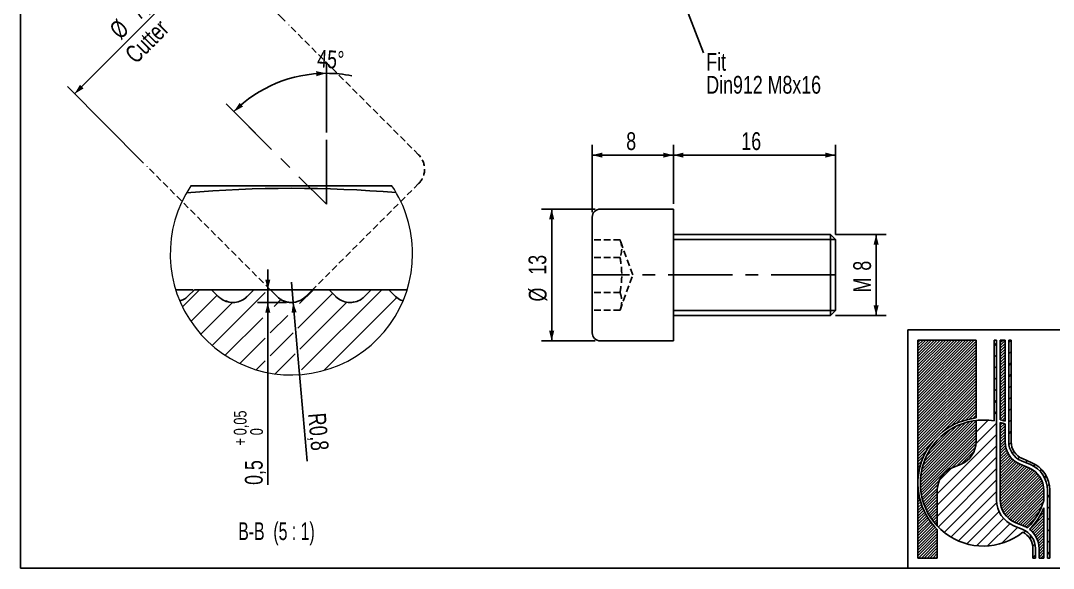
# Model space of a CAD drawing. Header units: millimetres. Extents: x 8 to 3888, y -9869 to 412.
# Drawn here: x 8 to 211.7, y 8 to 115.9 of the extents above; entities that cross this region are included whole.
import ezdxf

# ---------------------------------------------------------------- set-up
doc = ezdxf.new("R2010")
doc.units = ezdxf.units.MM
doc.linetypes.add('CENTERX2', pattern=[20.319999999999997, 12.7, -2.54, 2.54, -2.54])
doc.linetypes.add('HIDDEN', pattern=[1.905, 1.27, -0.635])
for name, color, linetype in [('CENTERLINE', 4, 'CENTERX2'), ('DETAIL', 3, 'Continuous'), ('DIMENSIONS', 2, 'Continuous'), ('HATCH', 3, 'Continuous'), ('HIDDEN', 3, 'HIDDEN'), ('TEXT', 2, 'Continuous')]:
    doc.layers.add(name, color=color, linetype=linetype)
doc.layers.add('OUTLINE', color=7, linetype='Continuous', lineweight=25)
doc.styles.add('SLDTEXTSTYLE0', font='TXT', dxfattribs={"width": 0.75})
doc.styles.add('SLDTEXTSTYLE6', font='TXT', dxfattribs={"width": 0.6666666666666666})
doc.dimstyles.new('SLDDIMSTYLE17', dxfattribs={"dimtxt": 3.5, "dimasz": 2, "dimexe": 0, "dimexo": 0.0625, "dimgap": 0.875, "dimtad": 1, "dimlfac": 0.2, "dimrnd": 1e-09, "dimdsep": 46, "dimtxsty": 'SLDTEXTSTYLE0', "dimsah": 1, "dimcen": 0, "dimadec": 0, "dimazin": 2, "dimtfac": 1, "dimtofl": 0, "dimtmove": 0, "dimatfit": 3, "dimfxl": 0, "dimfrac": 2, "dimtolj": 1, "dimtzin": 12, "dimarcsym": 0})
doc.dimstyles.new('SLDDIMSTYLE18', dxfattribs={"dimtxt": 3.5, "dimasz": 2, "dimexe": 0, "dimexo": 0.0625, "dimgap": 0.875, "dimtad": 1, "dimlfac": 0.2, "dimrnd": 1e-09, "dimdsep": 46, "dimtxsty": 'SLDTEXTSTYLE0', "dimsah": 1, "dimcen": 0.09, "dimadec": 0, "dimazin": 2, "dimtol": 1, "dimtp": 0.05, "dimtfac": 1, "dimtmove": 0, "dimatfit": 0, "dimfxl": 0, "dimfrac": 2, "dimtolj": 1, "dimarcsym": 0})
doc.dimstyles.new('SLDDIMSTYLE19', dxfattribs={"dimtxt": 3.5, "dimasz": 2, "dimexe": 0, "dimexo": 0.0625, "dimgap": 0.875, "dimtad": 1, "dimlfac": 0.2, "dimrnd": 1e-09, "dimzin": 12, "dimdsep": 46, "dimtxsty": 'SLDTEXTSTYLE0', "dimsah": 1, "dimcen": 0.09, "dimadec": 0, "dimazin": 3, "dimtfac": 1, "dimtofl": 0, "dimtmove": 0, "dimatfit": 3, "dimfxl": 0, "dimfrac": 2, "dimtolj": 1, "dimtzin": 12, "dimarcsym": 0})
doc.dimstyles.new('SLDDIMSTYLE20', dxfattribs={"dimtxt": 3.5, "dimasz": 2, "dimexe": 0, "dimexo": 0.0625, "dimgap": 0.875, "dimtad": 1, "dimdec": 4, "dimlfac": 0.2, "dimzin": 12, "dimdsep": 46, "dimtxsty": 'SLDTEXTSTYLE0', "dimsah": 1, "dimcen": 0.09, "dimazin": 3, "dimtfac": 1, "dimtofl": 0, "dimtmove": 0, "dimatfit": 3, "dimfxl": 0, "dimfrac": 2, "dimtolj": 1, "dimtzin": 12, "dimarcsym": 0})
doc.dimstyles.new('SLDDIMSTYLE25', dxfattribs={"dimtxt": 3.5, "dimasz": 2, "dimexe": 0, "dimexo": 0.0625, "dimgap": 0.875, "dimtad": 1, "dimlfac": 0.5, "dimrnd": 1e-09, "dimzin": 12, "dimdsep": 46, "dimtxsty": 'SLDTEXTSTYLE0', "dimsah": 1, "dimcen": 0.09, "dimadec": 0, "dimazin": 3, "dimtfac": 1, "dimtofl": 0, "dimtmove": 0, "dimatfit": 3, "dimfxl": 0, "dimfrac": 2, "dimtolj": 1, "dimtzin": 12, "dimarcsym": 0})
doc.dimstyles.new('SLDDIMSTYLE3', dxfattribs={"dimtxt": 0.18, "dimasz": 2, "dimexe": 0, "dimexo": 0.0625, "dimgap": 0, "dimtad": 0, "dimtih": 1, "dimtoh": 1, "dimdec": 0, "dimrnd": 1e-09, "dimzin": 0, "dimdsep": 46, "dimtxsty": 'Standard', "dimsah": 1, "dimcen": 0.09, "dimadec": 0, "dimazin": 0, "dimtfac": 2, "dimtdec": 0, "dimtofl": 0, "dimtmove": 0, "dimatfit": 3, "dimfxl": 0, "dimfrac": 2, "dimtolj": 1, "dimtzin": 0, "dimarcsym": 0})
pattern_1 = [(45, (0, 0), (-0.2806330037834111, 0.2806330037834111), [])]
pattern_2 = [(45.0000000000001, (0, 0), (-1.122532015133646, 1.122532015133642), [])]

# ---------------------------------------------------------------- blocks, each defined once
blk = doc.blocks.new('SW_NOTE_0_5')
at = {"layer": 'TEXT', "color": 0, "char_height": 3.5, "attachment_point": 1, "style": 'SLDTEXTSTYLE0'}
for s, insert in [('Fit', (0.5293601746994836, 0.009377926863105013)), ('Din912 M8x16', (0.5293601746994836, -4.516316603594153))]:
    blk.add_mtext(s, dxfattribs=dict(at, insert=insert))
blk = doc.blocks.new('SW_HATCH_0')
at = {"layer": 'HATCH', "color": 0}
for p, q in [((0, 0), (3.37856006808579, 3.378558903932571)), ((1.643495634198189, -2.846624702215195), (6.805550074204803, 2.315426245331764)), ((5.865741986781359, -7.604639977216721), (16.31797616137841, 2.847591427695723)), ((22.77301627826776, -4.167751670982753), (29.61031044833362, 2.669543027877808)), ((23.10408153436927, 0.6534400704026472), (25.82919987617061, 3.378558903932571)), ((23.49547985744456, -12.42554816781341), (39.29958445951343, 3.378558903932571)), ((3.604099620133638, -5.376162007451057), (9.911172091960907, 0.9309127926826477)), ((18.06797616137842, 0.1074639242374525), (19.41382273798808, 1.453310251235962)), ((23.13424797538331, -8.29664886242848), (32.40680904127657, 0.9759142994880676)), ((27.87580422591418, -12.53534108400345), (42.30281338095665, 1.891665160655975)), ((17.31797616137841, -5.132666346650564), (20.79642570162574, -1.654216178741272)), ((8.429336594417691, -9.5311738550663), (15.83907330779482, -2.121438515956503)), ((17.31797616137843, -9.622792209763642), (21.84995393751386, -5.090814083126088)), ((11.31301280111074, -11.13763079047203), (16.3179761613784, -6.132666527093614)), ((18.24409671826288, -13.18680122494698), (22.21118564567238, -9.219711400793736)), ((14.5578570663929, -12.38291151821613), (16.31797616137842, -10.62279228710342)), ((22.53771788673475, -13.38331028819084), (22.57241752255192, -13.34861064695124))]:
    blk.add_line(p, q, dxfattribs=at)
blk = doc.blocks.new('_D_42')
at = {"layer": 'DIMENSIONS'}
for q in [(61.41146227872957, 64.39570970158334), (64.4986030052727, 29.10952973121103)]:
    blk.add_line((61.76008524972021, 60.41093090921628), q, dxfattribs=at)
blk.add_solid([(61.76008524972021, 60.41093090921628), (61.43629938616966, 58.37496364165897), (62.4324940842614, 58.46211938440662)], dxfattribs=at)
at = {"layer": 'DIMENSIONS', "insert": (68.17156214582357, 38.7657000555038), "char_height": 3.5, "attachment_point": 1, "rotation": 275.00000000000085, "style": 'SLDTEXTSTYLE0'}
blk.add_mtext('R0,8', dxfattribs=at)
blk = doc.blocks.new('_D_43')
at = {"layer": 'DIMENSIONS'}
for p, q in [((56.74978192838243, 62.89570970158323), (56.74978192838243, 66.89570970158323)), ((64.5683165282217, 62.89570970158323), (54.74978192838243, 62.89570970158323)), ((56.74978192838243, 60.39570970158342), (56.74978192838243, 62.89570970158323)), ((60.41146227872957, 60.39570970158342), (54.74978192838243, 60.39570970158342)), ((56.74978192838243, 60.39570970158342), (56.74978192838243, 24.44770703634092))]:
    blk.add_line(p, q, dxfattribs=at)
for points in [[(56.74978192838243, 62.89570970158323), (57.24978192838243, 64.89570970158323), (56.24978192838243, 64.89570970158323)], [(56.74978192838243, 60.39570970158342), (56.24978192838243, 58.39570970158342), (57.24978192838243, 58.39570970158342)]]:
    blk.add_solid(points, dxfattribs=at)
at = {"layer": 'DIMENSIONS', "attachment_point": 1, "rotation": 90, "style": 'SLDTEXTSTYLE0'}
for s, insert, char_height in [('0,05', (50.05489056369086, 34.22687346657582), 2.5), ('0', (53.28752938097139, 34.22687346657582), 2.5), ('+', (50.05489056369086, 32.2060403840787), 2.5), ('0,5', (52.23804501380353, 24.44770703634092), 3.5)]:
    blk.add_mtext(s, dxfattribs=dict(at, insert=insert, char_height=char_height))
blk = doc.blocks.new('_D_44')
at = {"layer": 'DIMENSIONS'}
for p, q in [((60.19008426402962, 115.8216691805288), (45.14166346342883, 130.8700899811295)), ((18.62515916893304, 101.5251585618874), (46.55587702580193, 129.4558764187564)), ((32.25936640716056, 87.89095132365995), (17.21094560655994, 102.9393721242605))]:
    blk.add_line(p, q, dxfattribs=at)
for points in [[(46.55587702580193, 129.4558764187564), (44.78811007283556, 128.3952162469766), (45.49521685402211, 127.6881094657901)], [(18.62515916893304, 101.5251585618874), (20.3929261218994, 102.5858187336672), (19.68581934071286, 103.2929255148538)]]:
    blk.add_solid(points, dxfattribs=at)
at = {"layer": 'DIMENSIONS', "char_height": 3.5, "attachment_point": 1, "rotation": 45.00000000000012, "style": 'SLDTEXTSTYLE0'}
for s, insert in [('7,9', (28.91988850180749, 118.3219236481454)), ('%%c', (25.2252801620695, 114.5516942309655)), ('Cutter', (28.27564823908269, 109.744337967733))]:
    blk.add_mtext(s, dxfattribs=dict(at, insert=insert))
blk = doc.blocks.new('_D_45')
at = {"layer": 'DIMENSIONS'}
for p, q in [((68.30575339529855, 93.91537225840582), (68.30575339529855, 107.5717623802487)), ((54.31307551928008, 93.76796006840932), (48.65067376134674, 99.43036182634273))]:
    blk.add_line(p, q, dxfattribs=at)
for start, end in [(90, 134.9999999999997), (78.75581272533181, 90)]:
    blk.add_arc((68.30575339529855, 79.77528219239072), 25.79648018785801, start, end, dxfattribs=at)
for points in [[(68.30575339529855, 105.5717623802487), (66.28791096968122, 105.994032371343), (66.32658890629772, 104.9947806426885)], [(50.06488732371983, 98.01614826396964), (51.87235565422559, 99.00764119597609), (51.1931274120454, 99.74156830068391)]]:
    blk.add_solid(points, dxfattribs=at)
at = {"layer": 'DIMENSIONS', "insert": (66.62997011304357, 110.2411034329668), "char_height": 3.5, "attachment_point": 1, "rotation": 356.524778596874, "style": 'SLDTEXTSTYLE0'}
blk.add_mtext('45°', dxfattribs=at)
blk = doc.blocks.new('_D_60')
at = {"layer": 'DIMENSIONS'}
for p, q in [((136.7550200273161, 79.81871903754933), (136.7550200273161, 91.43968151065818)), ((168.7550200273161, 73.81871903754933), (168.7550200273161, 91.43968151065818)), ((136.7550200273161, 89.43968151065818), (168.7550200273161, 89.43968151065818))]:
    blk.add_line(p, q, dxfattribs=at)
for points in [[(136.7550200273161, 89.43968151065818), (138.7550200273161, 88.93968151065818), (138.7550200273161, 89.93968151065818)], [(168.7550200273161, 89.43968151065818), (166.7550200273161, 89.93968151065818), (166.7550200273161, 88.93968151065818)]]:
    blk.add_solid(points, dxfattribs=at)
at = {"layer": 'DIMENSIONS', "insert": (150.1689088337939, 93.95141842523708), "char_height": 3.5, "attachment_point": 1, "style": 'SLDTEXTSTYLE0'}
blk.add_mtext('16', dxfattribs=at)
blk = doc.blocks.new('_D_61')
at = {"layer": 'DIMENSIONS'}
for p, q in [((120.7550200273161, 78.21871903754933), (120.7550200273161, 91.43968151065818)), ((136.7550200273161, 79.81871903754933), (136.7550200273161, 91.43968151065818)), ((120.7550200273161, 89.43968151065818), (136.7550200273161, 89.43968151065818))]:
    blk.add_line(p, q, dxfattribs=at)
for points in [[(120.7550200273161, 89.43968151065818), (122.7550200273161, 88.93968151065818), (122.7550200273161, 89.93968151065818)], [(136.7550200273161, 89.43968151065818), (134.7550200273161, 89.93968151065818), (134.7550200273161, 88.93968151065818)]]:
    blk.add_solid(points, dxfattribs=at)
at = {"layer": 'DIMENSIONS', "insert": (127.4619644305544, 93.95141842523708), "char_height": 3.5, "attachment_point": 1, "style": 'SLDTEXTSTYLE0'}
blk.add_mtext('8', dxfattribs=at)
blk = doc.blocks.new('_D_62')
at = {"layer": 'DIMENSIONS'}
for p, q in [((121.3550200273161, 78.81871903754933), (110.7550200273166, 78.81871903754933)), ((112.7550200273166, 78.81871903754933), (112.7550200273166, 52.81871903754934)), ((121.3550200273161, 52.81871903754934), (110.7550200273166, 52.81871903754934))]:
    blk.add_line(p, q, dxfattribs=at)
for points in [[(112.7550200273166, 78.81871903754933), (112.2550200273166, 76.81871903754933), (113.2550200273166, 76.81871903754933)], [(112.7550200273166, 52.81871903754934), (113.2550200273166, 54.81871903754934), (112.2550200273166, 54.81871903754934)]]:
    blk.add_solid(points, dxfattribs=at)
at = {"layer": 'DIMENSIONS', "char_height": 3.5, "attachment_point": 1, "rotation": 90.00000000000041, "style": 'SLDTEXTSTYLE0'}
for s, insert in [('13', (108.1898107614566, 65.87182631038324)), ('%%c', (108.2432829381165, 60.59338891200917))]:
    blk.add_mtext(s, dxfattribs=dict(at, insert=insert))
blk = doc.blocks.new('_D_63')
at = {"layer": 'DIMENSIONS'}
for p, q in [((168.7550200273161, 73.81871903754933), (178.7550200273149, 73.81871903754933)), ((176.7550200273149, 73.81871903754933), (176.7550200273149, 57.81871903754934)), ((168.7550200273161, 57.81871903754934), (178.7550200273149, 57.81871903754934))]:
    blk.add_line(p, q, dxfattribs=at)
for points in [[(176.7550200273149, 73.81871903754933), (176.2550200273149, 71.81871903754933), (177.2550200273149, 71.81871903754933)], [(176.7550200273149, 57.81871903754934), (177.2550200273149, 59.81871903754934), (176.2550200273149, 59.81871903754934)]]:
    blk.add_solid(points, dxfattribs=at)
at = {"layer": 'DIMENSIONS', "char_height": 3.5, "attachment_point": 1, "rotation": 90.00000000000041, "style": 'SLDTEXTSTYLE0'}
for s, insert in [('8', (172.2432831127369, 66.66941329159215)), ('M', (172.2432831127369, 62.38191335715727))]:
    blk.add_mtext(s, dxfattribs=dict(at, insert=insert))

msp = doc.modelspace()

# ---------------------------------------------------------------- hatches: boundary and pattern name
at = {"layer": 'HATCH'}
h = msp.add_hatch(dxfattribs=at)
h.set_pattern_fill('ANSI31', color=256, scale=0.125, style=0)
h.set_pattern_definition(pattern_1)
edge = h.paths.add_edge_path(flags=0)
edge.add_arc((197.8999999999999, 24.81111111111201), 12.89999999999979, 96.3793702084426, 180, ccw=False)
edge.add_line((196.4666666666665, 37.63123418211034), (196.4666666666665, 53.00000000000038))
edge.add_line((196.4666666666665, 53.00000000000038), (184.9999999999998, 53.00000000000038))
edge.add_line((184.9999999999998, 53.00000000000038), (184.9999999999998, 24.81111111111201))
h = msp.add_hatch(dxfattribs=at)
h.set_pattern_fill('LINE', color=256, scale=0.5, angle=45.0000000000001, style=0)
h.set_pattern_definition(pattern_2)
edge = h.paths.add_edge_path(flags=0)
edge.add_line((200.0499999999998, 53.00000000000038), (200.0499999999998, 37.04586100386642))
edge.add_arc((197.8999999999999, 24.81111111111201), 12.42222222222082, 80.03323369975537, 96.62580956482374)
edge.add_line((196.4666666666665, 37.15036394480542), (196.4666666666665, 32.93333333333326))
edge.add_arc((191.6888888888885, 32.93333333333326), 4.777777777777992, 292.61986494804023, 360, ccw=False)
edge.add_line((193.5264957264954, 28.52307692307666), (191.7623931623932, 27.78803418803433))
edge.add_arc((193.6000000000002, 23.37777777777772), 4.77777777777777, 112.6198649480405, 180)
edge.add_line((188.8222222222226, 23.37777777777772), (188.8222222222226, 16.3313967553349))
edge.add_arc((197.8999999999999, 24.81111111111201), 12.42222222222082, 223.049079800242, 308.804006026696)
edge.add_arc((204.1111111111113, 11.91111111111098), 3.583333333333258, -7.958078640513122e-13, 63.95466943930131, ccw=False)
edge.add_line((207.6944444444446, 11.91111111111098), (207.6944444444446, 10.00000000000023))
edge.add_line((207.6944444444446, 10.00000000000023), (208.1722222222219, 10.00000000000023))
edge.add_line((208.1722222222219, 10.00000000000023), (208.1722222222219, 11.91111111111098))
edge.add_arc((204.1111111111113, 11.91111111111098), 4.061111111110831, 0, 67.38013505196817)
edge.add_line((205.6730769230765, 15.6598290598291), (203.9089743589739, 16.39487179487187))
edge.add_arc((206.022222222222, 21.46666666666652), 5.494444444444417, 179.9999999999946, 247.3801350519557, ccw=False)
edge.add_line((200.5277777777776, 21.46666666666697), (200.5277777777776, 53.00000000000038))
edge.add_line((200.5277777777776, 53.00000000000038), (200.0499999999998, 53.00000000000038))
h = msp.add_hatch(dxfattribs=at)
h.set_pattern_fill('ANSI31', color=256, scale=0.125, style=0)
h.set_pattern_definition(pattern_1)
edge = h.paths.add_edge_path(flags=0)
edge.add_arc((197.8999999999999, 24.81111111111201), 12.89999999999925, 70.52877936550652, 74.97388624088018, ccw=False)
edge.add_line((202.2000000000001, 36.97334774751981), (202.2000000000001, 53.00000000000038))
edge.add_line((202.2000000000001, 53.00000000000038), (201.2444444444441, 53.00000000000038))
edge.add_line((201.2444444444441, 53.00000000000038), (201.2444444444441, 37.27003126327632))
h = msp.add_hatch(dxfattribs=at)
h.set_pattern_fill('LINE', color=256, scale=0.5, angle=45.0000000000001, style=0)
h.set_pattern_definition(pattern_2)
edge = h.paths.add_edge_path(flags=0)
edge.add_line((211.0388888888883, 10.00000000000023), (211.0388888888883, 23.37777777777772))
edge.add_arc((205.066666666666, 23.37777777777772), 5.972222222222335, 0, 67.38013505196155)
edge.add_line((207.3636752136744, 28.89059829059849), (205.5995726495722, 29.62564102564125))
edge.add_arc((206.9777777777772, 32.93333333333326), 3.583333333332913, 180, 247.3801350519601, ccw=False)
edge.add_line((203.3944444444444, 32.93333333333326), (203.3944444444444, 53.00000000000038))
edge.add_line((203.3944444444444, 53.00000000000038), (202.9166666666661, 53.00000000000038))
edge.add_line((202.9166666666661, 53.00000000000038), (202.9166666666661, 32.93333333333326))
edge.add_arc((206.9777777777772, 32.93333333333326), 4.061111111111019, 180, 247.3801350519551)
edge.add_line((205.4158119658111, 29.18461538461558), (207.1799145299137, 28.44957264957281))
edge.add_arc((205.066666666666, 23.37777777777772), 5.494444444444536, -7.958078640513122e-13, 67.38013505196102, ccw=False)
edge.add_line((210.5611111111105, 23.37777777777772), (210.5611111111105, 10.00000000000023))
edge.add_line((210.5611111111105, 10.00000000000023), (211.0388888888883, 10.00000000000023))
h = msp.add_hatch(dxfattribs=at)
h.set_pattern_fill('ANSI31', color=256, scale=0.125, style=0)
h.set_pattern_definition(pattern_1)
edge = h.paths.add_edge_path(flags=0)
edge.add_line((196.4666666666665, 32.93333333333326), (196.4666666666665, 37.15036394480542))
edge.add_arc((197.8999999999999, 24.81111111111201), 12.42222222222082, 96.62580956482374, 223.049079800242)
edge.add_line((188.8222222222226, 16.3313967553349), (188.8222222222226, 23.37777777777772))
edge.add_arc((193.6000000000002, 23.37777777777772), 4.77777777777777, 112.61986494803969, 180, ccw=False)
edge.add_line((191.7623931623932, 27.78803418803433), (193.5264957264954, 28.52307692307666))
edge.add_arc((191.6888888888885, 32.93333333333326), 4.777777777777992, 292.619864948041, 360.0000000000008)
h = msp.add_hatch(dxfattribs=at)
h.set_pattern_fill('ANSI31', color=256, scale=0.125, style=0)
h.set_pattern_definition(pattern_1)
edge = h.paths.add_edge_path(flags=0)
edge.add_line((202.2000000000001, 32.93333333333326), (202.2000000000001, 36.46536376575504))
edge.add_arc((197.8999999999999, 24.81111111111201), 12.42222222222142, 69.74775325781039, 74.38150172435162)
edge.add_line((201.2444444444441, 36.77465140219116), (201.2444444444441, 21.46666666666697))
edge.add_arc((206.022222222222, 21.46666666666652), 4.777777777777787, 179.9999999999947, 247.3801350519586)
edge.add_line((204.1846153846151, 17.05641025641036), (205.9487179487182, 16.32136752136758))
edge.add_arc((204.1111111111113, 11.91111111111098), 4.777777777778035, 58.20753195096859, 67.38013505195858, ccw=False)
edge.add_arc((197.8999999999999, 24.81111111111201), 12.42222222222245, 314.6385798455304, 344.0576313943708)
edge.add_line((209.8444444444444, 21.39909530636341), (209.8444444444444, 23.37777777777772))
edge.add_arc((205.066666666666, 23.37777777777772), 4.777777777778299, 0, 67.38013505195484)
edge.add_line((206.9042735042734, 27.78803418803434), (205.1401709401707, 28.52307692307667))
edge.add_arc((206.9777777777772, 32.93333333333326), 4.777777777777462, 180, 247.3801350519645, ccw=False)
h = msp.add_hatch(dxfattribs=at)
h.set_pattern_fill('ANSI31', color=256, scale=0.125, style=0)
h.set_pattern_definition(pattern_1)
edge = h.paths.add_edge_path(flags=0)
edge.add_arc((197.8999999999999, 24.81111111111201), 12.89999999999979, 180, 225.2750868450694, ccw=False)
edge.add_line((184.9999999999998, 24.81111111111201), (184.9999999999998, 10.00000000000023))
edge.add_line((184.9999999999998, 10.00000000000023), (188.8222222222226, 10.00000000000023))
edge.add_line((188.8222222222226, 10.00000000000023), (188.8222222222226, 15.64574419989162))
h = msp.add_hatch(dxfattribs=at)
h.set_pattern_fill('ANSI31', color=256, scale=0.125, style=0)
h.set_pattern_definition(pattern_1)
edge = h.paths.add_edge_path(flags=0)
edge.add_arc((197.8999999999999, 24.81111111111201), 12.90000000000028, 315.0375474160753, 337.8083934337228, ccw=False)
edge.add_arc((204.1111111111113, 11.91111111111098), 4.777777777777471, -7.958078640513122e-13, 52.37874481333131, ccw=False)
edge.add_line((208.8888888888884, 11.91111111111098), (208.8888888888884, 10.00000000000023))
edge.add_line((208.8888888888884, 10.00000000000023), (209.8444444444444, 10.00000000000023))
edge.add_line((209.8444444444444, 10.00000000000023), (209.8444444444444, 19.93871468701114))

# ---------------------------------------------------------------- linework, layer by layer
at = {"color": 7, "linetype": 'Continuous', "lineweight": 18}
for centre, radius, start, end in [((61.41146156863963, 70.02065153394602), 23.91023347215658, 145.9866302427115, 359.999998193766), ((61.4114862403164, 70.0206613588773), 23.91020880048214, 359.9999746503856, 34.01338125170898)]:
    msp.add_arc(centre, radius, start, end, dxfattribs=at)
at = {"layer": 'CENTERLINE'}
for p, q in [((48.52094104356161, 99.56009454412079), (68.30575339529129, 79.77528219239092)), ((68.30575339529129, 79.77528219239092), (68.30575339529129, 99.30181749387853)), ((168.7550200273161, 65.81871903754934), (120.7550200273161, 65.81871903754934))]:
    msp.add_line(p, q, dxfattribs=at)
at = {"layer": 'DETAIL'}
for p, q in [((168.7550204445486, 72.81871925361618), (136.7550207872753, 72.81871925361618)), ((136.7550207872753, 58.8187188214825), (168.7550204445486, 58.8187188214825))]:
    msp.add_line(p, q, dxfattribs=at)
at = {"layer": 'HIDDEN'}
for p, q in [((86.51375301084487, 89.49800043370595), (60.89719104520891, 115.1145623993424)), ((58.58303515397611, 61.56728257683745), (32.96647318833985, 87.18384454247361)), ((86.51375301084488, 83.84114618421363), (64.23988940346845, 61.56728257683738)), ((126.2333602283959, 72.74692219935521), (120.7550200273161, 72.74692219935521)), ((128.7550204072957, 65.81871903754934), (126.2333602283959, 72.74692219935521)), ((126.2333602283959, 69.28282061845228), (120.7550200273161, 69.28282061845228)), ((126.2333602283959, 58.89051587574347), (128.7550204072957, 65.81871903754934)), ((126.2333602283959, 62.3546174566464), (120.7550200273161, 62.3546174566464)), ((126.2333602283959, 58.89051587574347), (120.7550200273161, 58.89051587574347))]:
    msp.add_line(p, q, dxfattribs=at)
for centre, radius, start, end in [((83.68532588609875, 86.6695733089598), 3.999999999999942, 315.0000000000003, 45.00000000000043), ((61.41146227872232, 64.39570970158354), 3.999999999999947, 224.9999999999996, 315.0000000000005)]:
    msp.add_arc(centre, radius, start, end, dxfattribs=at)
for points in [[(126.2333602745489, 72.74692226782486), (126.4434985872795, 72.16957199863522), (126.6988986561583, 71.01487146025596), (126.4434985872795, 69.86017092187672), (126.2333602745489, 69.28282065268709)], [(126.2333602745489, 62.35461742241158), (126.4434985872795, 61.77726715322196), (126.6988986561583, 60.6225666148427), (126.4434985872795, 59.46786607646345), (126.2333602745489, 58.89051580727383)]]:
    msp.add_open_spline(points, degree=3, dxfattribs=at)
msp.add_open_spline([(126.2333602745489, 62.35461742241158), (126.3378880949638, 62.92899307500105), (126.4238509609948, 63.50974446248787), (126.5406120759653, 64.66765326121667), (126.5713736128667, 65.24602181341574), (126.570846350854, 66.97915876976982), (126.4426233333193, 68.13292959529171), (126.2333602745489, 69.28282065268709)], degree=3, knots=[0, 0, 0, 0, 0.25, 0.25, 0.5, 0.5, 1, 1, 1, 1], dxfattribs=at)
at = {"layer": 'OUTLINE'}
for p, q in [((8.000000000000007, 8.000000000000007), (8.000000000000007, 412)), ((81.23082454304794, 83.39570955036177), (41.59210013214151, 83.39570955036177)), ((136.7550207872753, 78.81871930577024), (122.3550199868967, 78.81871930577024)), ((136.7550207872753, 65.81871903754934), (136.7550207872753, 78.81871930577024)), ((120.7550200273161, 54.41871884532436), (120.7550200273161, 77.21871922977432)), ((167.7550184179907, 73.81871941752895), (136.7550207872753, 73.81871941752895)), ((168.7550204445486, 72.81871925361618), (167.7550184179907, 73.81871941752895)), ((167.7550184179907, 65.81871903754934), (167.7550184179907, 73.81871941752895)), ((168.7550204445486, 72.81871925361618), (168.7550204445486, 65.81871903754934)), ((136.7550207872753, 52.81871876932843), (136.7550207872753, 65.81871903754934)), ((167.7550184179907, 57.81871865756973), (167.7550184179907, 65.81871903754934)), ((168.7550204445486, 65.81871903754934), (168.7550204445486, 58.8187188214825)), ((42.00461084011594, 62.89570712147249), (38.58747422683636, 62.89570712147249)), ((40.97828870627681, 61.6203446745683), (42.27333232748906, 62.89570712147249)), ((45.67562365892927, 62.89570712147249), (42.27333232748906, 62.89570712147249)), ((45.67562365892927, 62.89570712147249), (46.99225650157432, 61.57742933033002)), ((49.10383951838712, 62.89570712147249), (45.67562365892927, 62.89570712147249)), ((53.99403798848043, 62.89570712147249), (49.10383951838712, 62.89570712147249)), ((52.66204181581388, 61.56878665683759), (53.99403798848043, 62.89570712147249)), ((57.25460792647327, 62.89570712147249), (53.99403798848043, 62.89570712147249)), ((57.25460792647327, 62.89570712147249), (58.58303509641091, 61.56728722749246)), ((59.91146226634855, 62.89570712147249), (57.25460792647327, 62.89570712147249)), ((65.56831645767788, 62.89570712147249), (59.91146226634855, 62.89570712147249)), ((64.23988943325939, 61.56728722749246), (65.56831645767788, 62.89570712147249)), ((68.82961544662366, 62.89570712147249), (65.56831645767788, 62.89570712147249)), ((68.82961544662366, 62.89570712147249), (70.16359067976127, 61.56847932038797)), ((70.73050128284494, 62.89570712147249), (68.82961544662366, 62.89570712147249)), ((76.44838533352713, 62.89570712147249), (70.73050128284494, 62.89570712147249)), ((75.85368930350641, 61.58007428644193), (77.17435244459311, 62.89570712147249)), ((77.17435244459311, 62.89570712147249), (76.44838533352713, 62.89570712147249)), ((80.61317606817583, 62.89570712147249), (77.17435244459311, 62.89570712147249)), ((80.61317606817583, 62.89570712147249), (81.94239573541681, 61.61050059495462)), ((81.4786157197098, 62.89570712147249), (80.61317606817583, 62.89570712147249)), ((84.23544928419987, 62.89570712147249), (81.4786157197098, 62.89570712147249)), ((48.46238643850783, 60.69937840698255), (49.14251967321734, 60.48213810322774)), ((136.7550207872753, 57.81871865756973), (167.7550184179907, 57.81871865756973)), ((167.7550184179907, 57.81871865756973), (168.7550204445486, 58.8187188214825)), ((586, 55.00000000000016), (183, 55.00000000000016)), ((183, 55.00000000000016), (183, 8.000000000000007)), ((185.0000000000014, 53.00000000000207), (196.4666666666665, 53.00000000000038)), ((185.0000000000014, 10.00000000000192), (185.0000000000014, 53.00000000000207)), ((196.4666666666665, 53.00000000000038), (196.4666666666665, 37.63123418211034)), ((200.0499999999997, 52.99999999999772), (200.527777777777, 52.99999999999772)), ((200.0499999999997, 52.99999999999772), (200.0499999999998, 37.04586100386642)), ((200.527777777777, 52.99999999999772), (200.5277777777776, 21.46666666666697)), ((201.2444444444441, 53.00000000000038), (202.2000000000001, 53.00000000000038)), ((201.2444444444441, 37.27003126327632), (201.2444444444441, 53.00000000000038)), ((202.2000000000001, 53.00000000000038), (202.2000000000001, 36.97334774751981)), ((202.9166666666661, 53.00000000000038), (203.3944444444444, 53.00000000000038)), ((202.9166666666661, 53.00000000000038), (202.9166666666661, 32.93333333333326)), ((203.3944444444444, 53.00000000000038), (203.3944444444444, 32.93333333333326)), ((122.3550199868967, 52.81871876932843), (136.7550207872753, 52.81871876932843)), ((196.4666666666666, 32.93333333333104), (196.4666666666666, 37.1503639448032)), ((201.2444444444441, 36.77465140219116), (201.2444444444441, 21.46666666666697)), ((202.2000000000001, 32.93333333333326), (202.2000000000001, 36.46536376575504)), ((191.7623931623932, 27.78803418803433), (193.5264957264954, 28.52307692307665)), ((206.9042735042734, 27.78803418803433), (205.1401709401707, 28.52307692307665)), ((205.4158119658111, 29.18461538461559), (207.1799145299137, 28.44957264957282)), ((205.5995726495722, 29.62564102564125), (207.3636752136744, 28.89059829059848)), ((188.8222222222226, 16.3313967553349), (188.8222222222226, 23.37777777777772)), ((209.8444444444444, 21.39909530636341), (209.8444444444444, 23.37777777777772)), ((210.5611111111105, 23.37777777777772), (210.5611111111105, 10.00000000000023)), ((211.0388888888883, 23.37777777777772), (211.0388888888883, 10.00000000000023)), ((209.8444444444444, 19.93871468701114), (209.8444444444443, 9.999999999997803)), ((203.9089743589758, 16.39487179487036), (205.6730769230784, 15.65982905982759)), ((204.1846153846178, 17.05641025640913), (205.9487179487203, 16.32136752136642)), ((188.8222222222226, 15.64574419989162), (188.8222222222226, 10.00000000000023)), ((207.6944444444466, 11.91111111110882), (207.6944444444466, 9.999999999998064)), ((208.1722222222242, 11.91111111110882), (208.1722222222242, 9.999999999998064)), ((208.888888888891, 9.999999999998066), (208.888888888891, 11.91111111110882)), ((188.8222222222226, 10.00000000000023), (185.0000000000014, 10.00000000000192)), ((208.1722222222242, 9.999999999998064), (207.6944444444466, 9.999999999998064)), ((209.8444444444443, 9.999999999997803), (208.888888888891, 9.999999999998066)), ((210.5611111111105, 10.00000000000023), (211.0388888888883, 10.00000000000023)), ((586, 8.000000000000007), (8.000000000000007, 8.000000000000007))]:
    msp.add_line(p, q, dxfattribs=at)
for centre, radius, start, end in [((61.62577573331517, -169.5709363561183), 252.4707132227474, 85.35690799955518, 94.74559268941877), ((122.3550200273161, 77.21871903754933), 1.599999999999994, 90, 180), ((61.41146226483515, 64.39570426991654), 3.999992901613119, 224.9998974380332, 315.0001025619684), ((122.3550200273161, 54.41871903754934), 1.600000000000001, 180, 270.0000000000008), ((197.8999999999999, 24.81111111111201), 12.90000000000003, 96.37937020844342, 225.2750868450703), ((197.8999999999999, 24.81111111111201), 12.4222222222215, 80.03323369975537, 308.804006026696), ((197.8999999999999, 24.81111111111201), 12.8999999999993, 70.52877936550735, 74.97388624088094), ((197.8999999999999, 24.81111111111201), 12.42222222222159, 69.74775325781039, 74.38150172435162), ((191.6888888888885, 32.93333333333326), 4.777777777778084, 292.619864948041, 359.9999999999742), ((206.9777777777772, 32.93333333333326), 4.777777777777819, 180, 247.3801350519653), ((206.9777777777772, 32.93333333333326), 4.061111111111046, 180, 247.3801350519551), ((206.9777777777772, 32.93333333333326), 3.583333333332998, 180, 247.3801350519609), ((205.066666666666, 23.37777777777772), 5.972222222222405, 0, 67.38013505196152), ((193.6000000000002, 23.37777777777772), 4.777777777777994, 112.6198649480405, 180), ((205.066666666666, 23.37777777777772), 4.777777777778425, 0, 67.38013505195477), ((205.066666666666, 23.37777777777772), 5.4944444444446, 0, 67.38013505196184), ((206.022222222222, 21.46666666666652), 5.494444444445012, 179.9999999999954, 247.3801350519811), ((206.022222222222, 21.46666666666652), 4.77777777777797, 179.9999999999947, 247.3801350519938), ((197.8999999999999, 24.81111111111201), 12.42222222222249, 314.6385798455306, 344.0576313943708), ((197.8999999999999, 24.81111111111201), 12.90000000000048, 315.0375474160778, 337.8083934337236), ((204.1111111111134, 11.91111111110964), 4.777777777778155, 58.20753195099907, 67.3801350519603), ((204.1111111111134, 11.91111111110964), 4.061111111110837, 359.9999999999893, 67.38013505196913), ((204.1111111111134, 11.91111111110964), 3.583333333333552, 359.9999999999877, 63.95466943934127), ((204.1111111111134, 11.91111111110964), 4.777777777777651, 359.999999999991, 52.37874481336162)]:
    msp.add_arc(centre, radius, start, end, dxfattribs=at)
for points, knots in [([(39.38641628238956, 60.71492218075288), (39.67510179854735, 60.80571064239961), (40.23429311793166, 60.98157024328573), (40.72489993116734, 61.37571183022474), (40.9527325557678, 61.59567162507437), (40.97828870627681, 61.6203446745683)], [0, 0, 0, 0, 0.4865204053119678, 0.9424026219766838, 0.9999999999999999, 0.9999999999999999, 0.9999999999999999, 0.9999999999999999]), ([(46.99225650157432, 61.57742933033002), (47.20693373888903, 61.38826343873301), (47.75961256577782, 60.90126265391312), (48.88234217755693, 60.43904389059242), (50.24895489419072, 60.34442144794298), (51.57259660148144, 60.71229372894508), (52.33259369970116, 61.24176294041674), (52.65666069826822, 61.56344513878902), (52.66204181581388, 61.56878665683759)], [0, 0, 0, 0, 0.1364720775076162, 0.3513424555087408, 0.5663919622598317, 0.7814650909929006, 0.9963712379279712, 1, 1, 1, 1]), ([(70.16359067976127, 61.56847932038798), (70.17754118903567, 61.55473577142777), (70.50994723701267, 61.22726107461295), (71.28295629405649, 60.7001025906693), (72.60732634757605, 60.34209486890114), (73.97709879523335, 60.44494638726313), (75.09462338295356, 60.91175457984728), (75.64437686284687, 61.3957851158435), (75.85368930350641, 61.58007428644193)], [0, 0, 0, 0, 0.00934335595261086, 0.2226290070105031, 0.4366986578250715, 0.6516499134885613, 0.8673696311557179, 1, 1, 1, 1]), ([(81.94239573541681, 61.61050059495462), (82.27746541531187, 61.31622788641936), (82.72884537257787, 60.91980645358541), (83.30220465701613, 60.78223981216476), (83.44994621339838, 60.74679203925622)], [0, 0, 0, 0, 0.7423229022496884, 1, 1, 1, 1]), ([(72.71863749239246, 60.42685479519857), (72.93241618505917, 60.40925280930188), (73.28572503566474, 60.3801622702591), (73.62932459074489, 60.46226046695639), (73.76502031448881, 60.49468301830781)], [0, 0, 0, 0, 0.6050759620096442, 1, 1, 1, 1])]:
    msp.add_open_spline(points, degree=3, knots=knots, dxfattribs=at)

# ---------------------------------------------------------------- block references
at = {"layer": 'HATCH'}
msp.add_blockref('SW_HATCH_0', (39.93180576700369, 59.51714821753991), dxfattribs=at)
at = {"layer": 'TEXT'}
msp.add_blockref('SW_NOTE_0_5', (142.726919758412, 109.5772217428815), dxfattribs=at)

# ---------------------------------------------------------------- texts
at = {"layer": 'TEXT', "insert": (58.46178991585156, 17.07293313871646), "char_height": 3.5, "attachment_point": 2, "style": 'SLDTEXTSTYLE6'}
msp.add_mtext('B-B  (5 : 1)', dxfattribs=at)

# ---------------------------------------------------------------- dimensions: what is measured, and where the dimension line sits
at = {"layer": 'DIMENSIONS'}
for base, p1, p2, angle, text, dimstyle, picture, middle in [((50.46181195445487, 125.5499414901035), (32.96647318834711, 87.18384454247341), (60.89719104521618, 115.1145623993423), 45.00000000000014, '%%c<>', 'SLDDIMSTYLE19', '_D_44', (36.49645302602028, 111.5845825616689)), ((112.7550200273161, 52.81871903754934), (122.3550200273161, 78.81871903754933), (122.3550200273161, 52.81871903754934), 90.0000000000002, '%%c<>', 'SLDDIMSTYLE25', '_D_62', (112.7550200273161, 65.81871903754934)), ((176.7550200273161, 57.81871903754934), (167.7550200273161, 73.81871903754933), (167.7550200273161, 57.81871903754934), 90.0000000000002, 'M<>', 'SLDDIMSTYLE25', '_D_63', (176.7550200273161, 65.81871903754934))]:
    dim = msp.add_linear_dim(base=base, p1=p1, p2=p2, angle=angle, text=text, dimstyle=dimstyle, dxfattribs=at)
    dim.commit()
    dim.dimension.update_dxf_attribs({"geometry": picture, "text_midpoint": middle, "dimtype": 160})
dim = msp.add_angular_dim_2l(base=(58.43386781407108, 103.6081222487857), line1=((68.30575339529855, 79.77528617380156), (68.30575339529855, 92.91537225840582)), line2=((55.02018230046664, 93.06085328722277), (68.30575144860474, 79.77528413908453)), dimstyle='SLDDIMSTYLE20', dxfattribs=at)
dim.commit()
dim.dimension.update_dxf_attribs({"geometry": '_D_45', "text_midpoint": (69.86945534270173, 105.5243254037855), "dimtype": 162})
for base, p1, p2, picture, middle in [((136.7550200273161, 89.43968151065799), (120.7550200273161, 77.21871903754933), (136.7550200273161, 78.81871903754933), '_D_61', (128.7550200273161, 89.43968151065799)), ((168.7550200273161, 89.43968151065798), (136.7550200273161, 78.81871903754933), (168.7550200273161, 72.81871903754933), '_D_60', (152.7550200273161, 89.43968151065798))]:
    dim = msp.add_linear_dim(base=base, p1=p1, p2=p2, dimstyle='SLDDIMSTYLE25', dxfattribs=at)
    dim.commit()
    dim.dimension.update_dxf_attribs({"geometry": picture, "text_midpoint": middle, "dimtype": 160})
dim = msp.add_linear_dim(base=(56.74978192838211, 62.89570970158323), p1=(61.41146227872957, 60.39570970158342), p2=(65.5683165282217, 62.89570970158323), angle=90.0000000000002, dimstyle='SLDDIMSTYLE18', dxfattribs=at)
dim.commit()
dim.dimension.update_dxf_attribs({"geometry": '_D_43', "text_midpoint": (56.74978192838211, 32.56992953439917), "dimtype": 160})
dim = msp.add_radius_dim(center=(61.41146227872957, 64.39570970158334), mpoint=(61.76008524972021, 60.41093090921628), dimstyle='SLDDIMSTYLE17', dxfattribs=at)
dim.commit()
dim.dimension.update_dxf_attribs({"geometry": '_D_42', "text_midpoint": (64.10418962402834, 33.61781960826615), "dimtype": 164})

# ---------------------------------------------------------------- leaders
at = {"layer": 'TEXT'}
msp.add_leader([(126.1864943206076, 152.0465983986058), (142.726919758412, 109.5772217428815)], dimstyle='SLDDIMSTYLE3', dxfattribs=at)

doc.saveas('drawing.dxf')
